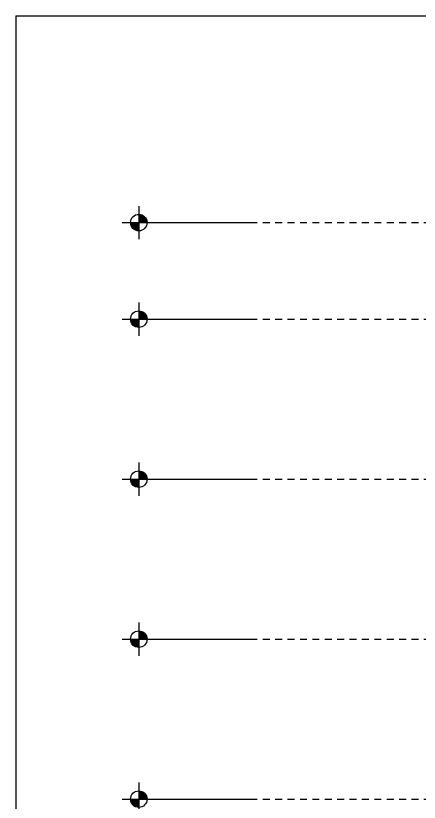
# Model space of a CAD drawing. Header units: metres. Extents: x -220 to 294, y -29 to 18.
# Drawn here: x -14.78 to -7.46, y 3.74 to 18 of the extents above; entities that cross this region are included whole.
import ezdxf

# ---------------------------------------------------------------- set-up
doc = ezdxf.new("R2010")
doc.units = ezdxf.units.M
doc.header["$MEASUREMENT"] = 0
doc.linetypes.add('DASHED4', pattern=[0.1875, 0.125, -0.0625])
for name, color, linetype in [('Cizgi', 7, 'Continuous'), ('Standart', 7, 'Continuous'), ('Tarama', 7, 'Continuous')]:
    doc.layers.add(name, color=color, linetype=linetype)

msp = doc.modelspace()

# ---------------------------------------------------------------- hatches: boundary and pattern name
at = {"layer": 'Tarama', "linetype": 'Continuous', "lineweight": -3}
for points in [[(-12.399, 14.25), (-12.4, 14.267), (-12.403, 14.283), (-12.407, 14.3), (-12.414, 14.315), (-12.422, 14.33), (-12.432, 14.344), (-12.443, 14.356), (-12.455, 14.367), (-12.469, 14.377), (-12.484, 14.385), (-12.499, 14.392), (-12.515, 14.396), (-12.532, 14.399), (-12.549, 14.4), (-12.549, 14.25)], [(-12.699, 14.25), (-12.698, 14.233), (-12.695, 14.217), (-12.69, 14.2), (-12.684, 14.185), (-12.676, 14.17), (-12.666, 14.156), (-12.655, 14.144), (-12.642, 14.133), (-12.629, 14.123), (-12.614, 14.115), (-12.598, 14.108), (-12.582, 14.104), (-12.566, 14.101), (-12.549, 14.1), (-12.549, 14.25)], [(-12.399, 12.5), (-12.4, 12.517), (-12.403, 12.533), (-12.407, 12.55), (-12.414, 12.565), (-12.422, 12.58), (-12.432, 12.594), (-12.443, 12.606), (-12.455, 12.617), (-12.469, 12.627), (-12.484, 12.635), (-12.499, 12.642), (-12.515, 12.646), (-12.532, 12.649), (-12.549, 12.65), (-12.549, 12.5)], [(-12.699, 12.5), (-12.698, 12.483), (-12.695, 12.467), (-12.69, 12.45), (-12.684, 12.435), (-12.676, 12.42), (-12.666, 12.406), (-12.655, 12.394), (-12.642, 12.383), (-12.629, 12.373), (-12.614, 12.365), (-12.598, 12.358), (-12.582, 12.354), (-12.566, 12.351), (-12.549, 12.35), (-12.549, 12.5)], [(-12.399, 9.6), (-12.4, 9.617), (-12.403, 9.633), (-12.407, 9.65), (-12.414, 9.665), (-12.422, 9.68), (-12.432, 9.694), (-12.443, 9.706), (-12.455, 9.717), (-12.469, 9.727), (-12.484, 9.735), (-12.499, 9.742), (-12.515, 9.746), (-12.532, 9.749), (-12.549, 9.75), (-12.549, 9.6)], [(-12.699, 9.6), (-12.698, 9.583), (-12.695, 9.567), (-12.69, 9.55), (-12.684, 9.535), (-12.676, 9.52), (-12.666, 9.506), (-12.655, 9.494), (-12.642, 9.483), (-12.629, 9.473), (-12.614, 9.465), (-12.598, 9.458), (-12.582, 9.454), (-12.566, 9.451), (-12.549, 9.45), (-12.549, 9.6)], [(-12.399, 6.7), (-12.4, 6.717), (-12.403, 6.733), (-12.407, 6.75), (-12.414, 6.765), (-12.422, 6.78), (-12.432, 6.794), (-12.443, 6.806), (-12.455, 6.817), (-12.469, 6.827), (-12.484, 6.835), (-12.499, 6.842), (-12.515, 6.846), (-12.532, 6.849), (-12.549, 6.85), (-12.549, 6.7)], [(-12.699, 6.7), (-12.698, 6.683), (-12.695, 6.667), (-12.69, 6.65), (-12.684, 6.635), (-12.676, 6.62), (-12.666, 6.606), (-12.655, 6.594), (-12.642, 6.583), (-12.629, 6.573), (-12.614, 6.565), (-12.598, 6.558), (-12.582, 6.554), (-12.566, 6.551), (-12.549, 6.55), (-12.549, 6.7)], [(-12.399, 3.8), (-12.4, 3.817), (-12.403, 3.833), (-12.407, 3.85), (-12.414, 3.865), (-12.422, 3.88), (-12.432, 3.894), (-12.443, 3.906), (-12.455, 3.917), (-12.469, 3.927), (-12.484, 3.935), (-12.499, 3.942), (-12.515, 3.946), (-12.532, 3.949), (-12.549, 3.95), (-12.549, 3.8)], [(-12.699, 3.8), (-12.698, 3.783), (-12.695, 3.767), (-12.69, 3.75), (-12.684, 3.735), (-12.676, 3.72), (-12.666, 3.706), (-12.655, 3.694), (-12.642, 3.683), (-12.629, 3.673), (-12.614, 3.665), (-12.598, 3.658), (-12.582, 3.654), (-12.566, 3.651), (-12.549, 3.65), (-12.549, 3.8)]]:
    msp.add_hatch(color=216, dxfattribs=at).paths.add_polyline_path(points)

# ---------------------------------------------------------------- linework, layer by layer
at = {"layer": 'Cizgi', "color": 18, "linetype": 'Continuous', "lineweight": -3}
for points in [[(-14.783, 18), (-14.783, -12)], [(-14.783, 18), (51.417, 18)]]:
    msp.add_lwpolyline(points, dxfattribs=at)
at = {"layer": 'Cizgi', "color": 73, "linetype": 'DASHED4', "lineweight": -3}
for points in [[(-12.097, 14.25), (-3.183, 14.25)], [(-12.097, 12.5), (-7.211, 12.5)], [(-12.097, 9.6), (-6.733, 9.6)], [(-12.097, 6.7), (-6.733, 6.7)], [(-12.097, 3.8), (-6.733, 3.8)]]:
    msp.add_lwpolyline(points, dxfattribs=at)
at = {"layer": 'Standart', "color": 216, "linetype": 'Continuous', "lineweight": -3}
for points in [[(-12.549, 14.55), (-12.549, 13.95)], [(-12.849, 14.25), (-12.249, 14.25)], [(-12.249, 14.25), (-10.497, 14.25)], [(-12.549, 12.8), (-12.549, 12.2)], [(-12.849, 12.5), (-12.249, 12.5)], [(-12.249, 12.5), (-10.497, 12.5)], [(-12.549, 9.9), (-12.549, 9.3)], [(-12.849, 9.6), (-12.249, 9.6)], [(-12.249, 9.6), (-10.497, 9.6)], [(-12.549, 7), (-12.549, 6.4)], [(-12.849, 6.7), (-12.249, 6.7)], [(-12.249, 6.7), (-10.497, 6.7)], [(-12.549, 4.1), (-12.549, 3.5)], [(-12.849, 3.8), (-12.249, 3.8)], [(-12.249, 3.8), (-10.497, 3.8)]]:
    msp.add_lwpolyline(points, dxfattribs=at)
for centre in [(-12.549, 14.25), (-12.549, 12.5), (-12.549, 9.6), (-12.549, 6.7), (-12.549, 3.8)]:
    msp.add_circle(centre, 0.15, dxfattribs=at)

doc.saveas('drawing.dxf')
